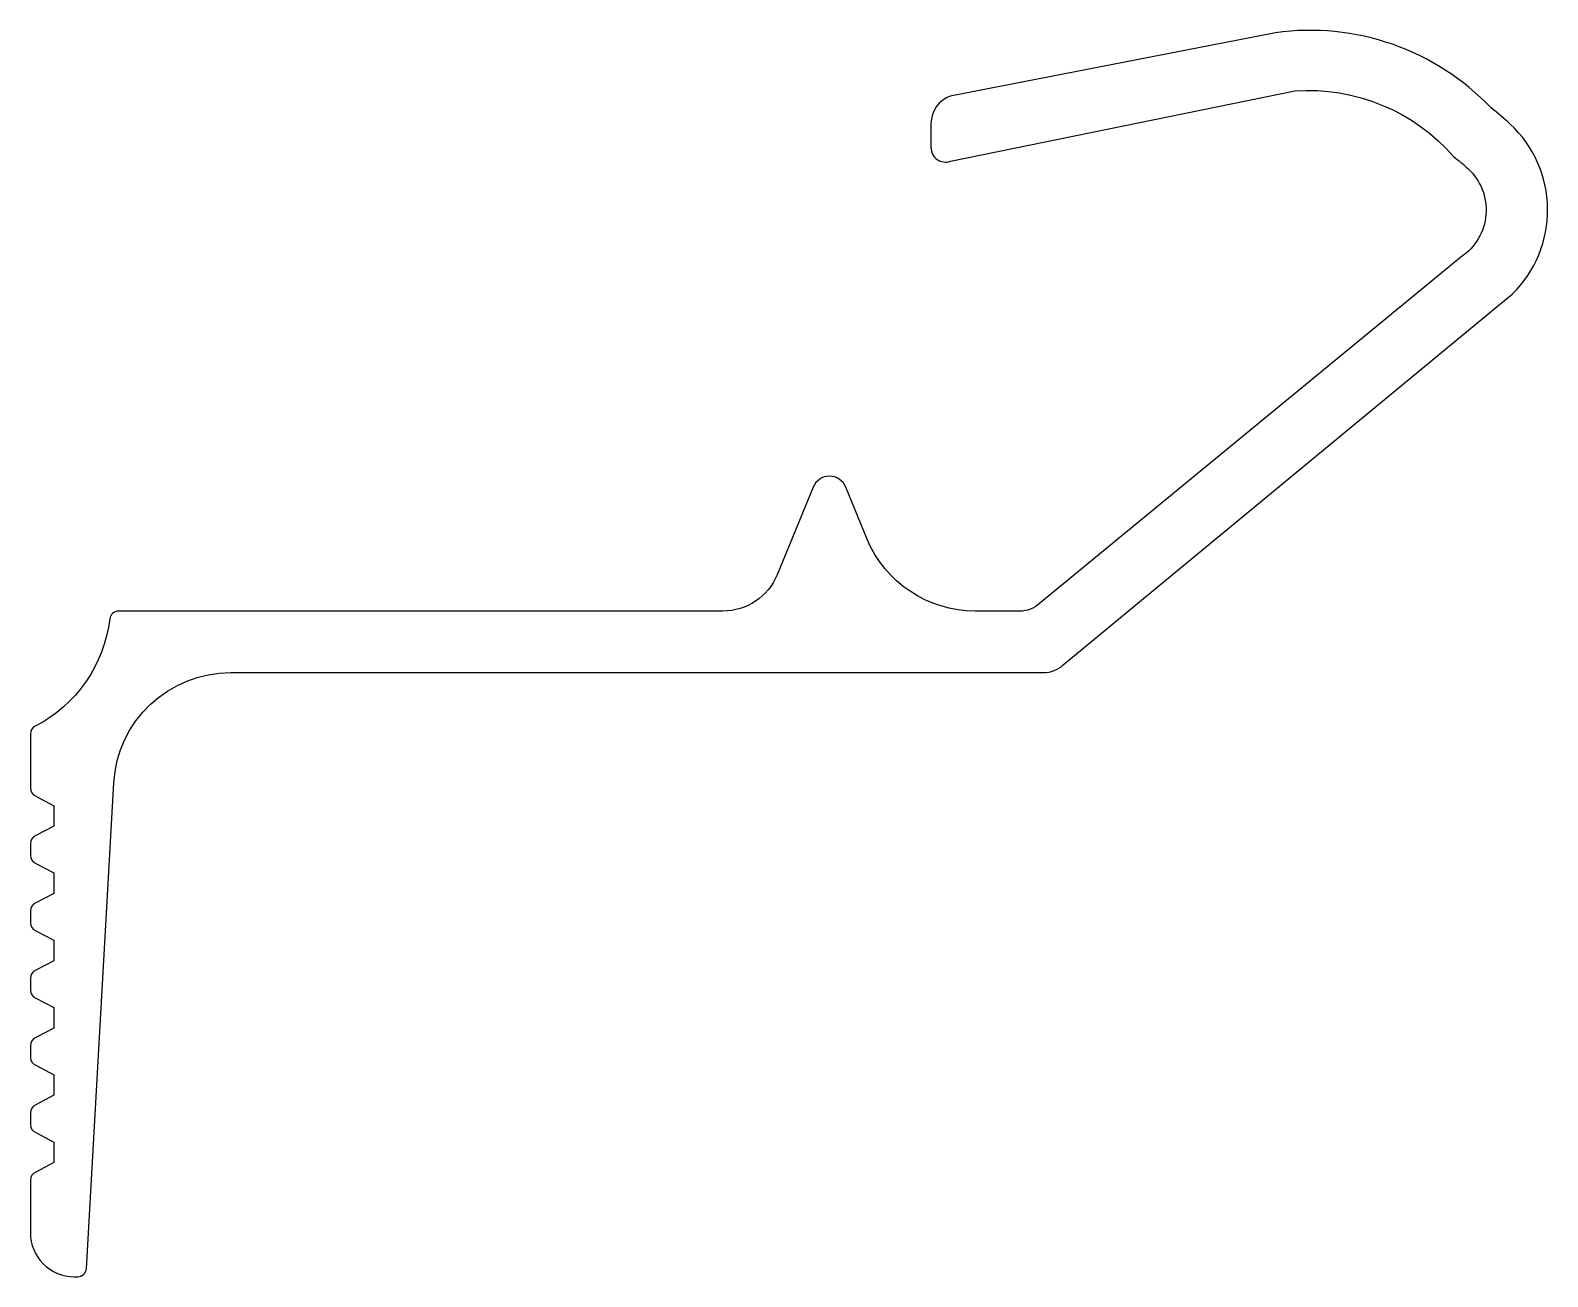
# Model space of a CAD drawing. Extents: x 224.4 to 276.2, y 228.2 to 270.8.
import ezdxf

# ---------------------------------------------------------------- set-up
doc = ezdxf.new("R2010")
doc.units = 0
doc.layers.add('ANA', color=220, linetype='CONTINUOUS')

msp = doc.modelspace()

# ---------------------------------------------------------------- linework, layer by layer
at = {"layer": 'ANA'}
msp.add_lwpolyline([(224.384, 244.908, 0.306678), (224.573, 244.629), (225.184, 244.304), (225.184, 243.604), (224.573, 243.28, 0.306678), (224.384, 243.001), (224.384, 242.608, 0.306678), (224.573, 242.329), (225.184, 242.004), (225.184, 241.304), (224.573, 240.98, 0.306678), (224.384, 240.701), (224.384, 240.308, 0.306678), (224.573, 240.029), (225.184, 239.704), (225.184, 239.004), (224.573, 238.68, 0.306678), (224.384, 238.401), (224.384, 238.008, 0.306678), (224.573, 237.729), (225.184, 237.404), (225.184, 236.704), (224.573, 236.38, 0.306678), (224.384, 236.101), (224.384, 235.708, 0.306678), (224.573, 235.429), (225.184, 235.104), (225.184, 234.404), (224.573, 234.08, 0.306678), (224.384, 233.801), (224.384, 233.408, 0.306678), (224.573, 233.129), (225.184, 232.804), (225.184, 232.104), (224.573, 231.78, 0.306678), (224.384, 231.501), (224.384, 229.704, 0.414214), (225.884, 228.204), (226.001, 228.204, 0.397806), (226.3, 228.488), (227.236, 245.08, -0.397806), (231.23, 248.854), (258.997, 248.854, 0.186953), (259.671, 249.115), (275.02, 261.799, 0.426551), (274.94, 267.602, 0.022634), (274.289, 268.154, 0.241048), (266.917, 270.726), (255.81, 268.562, 0.315507), (255.152, 267.622), (255.152, 266.803, 0.520326), (255.822, 266.333), (267.582, 268.734, -0.236511), (273.006, 266.492, -0.021831), (273.494, 266.079, -0.48905), (273.252, 263.057), (258.857, 251.215, -0.186953), (258.183, 250.954), (256.664, 250.954, -0.303953), (252.965, 253.432), (252.239, 255.194, 0.669785), (251.13, 255.194), (249.894, 252.193, -0.303953), (248.045, 250.954), (227.394, 250.954, 0.379883), (227.096, 250.69, -0.24917), (224.547, 247.02, 0.280909), (224.384, 246.753)], format="xyb", close=True, dxfattribs=at)

doc.saveas('drawing.dxf')
